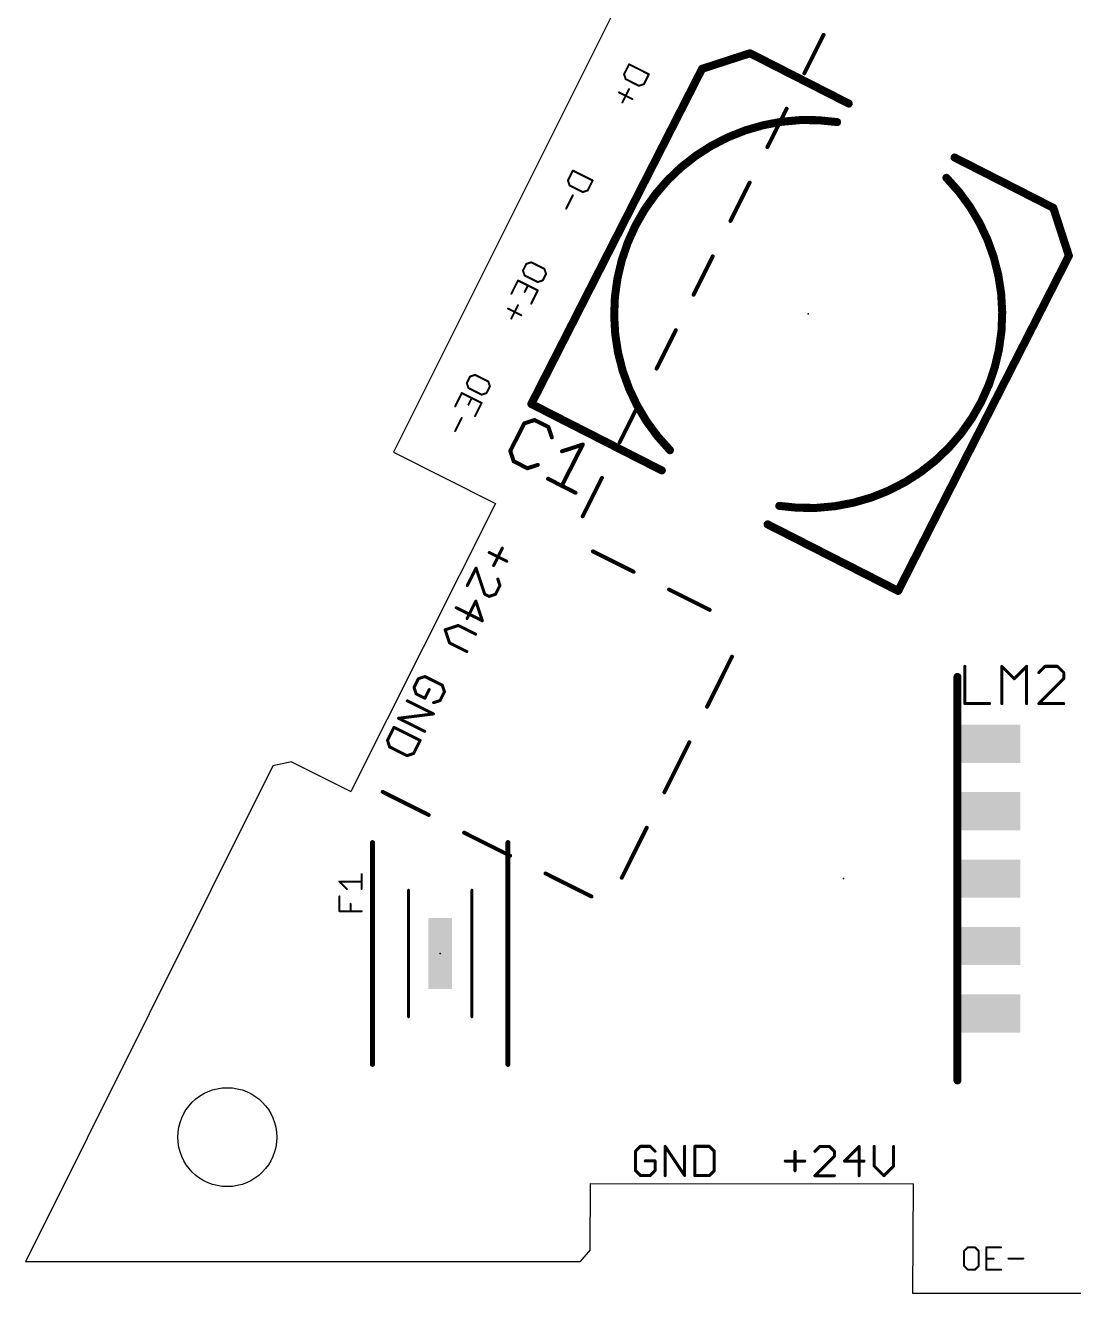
# Model space of a CAD drawing. Extents: x 0 to 87.2, y -0.8 to 54.7.
# Drawn here: x 0.03 to 26.51, y -0.78 to 31.25 of the extents above; entities that cross this region are included whole.
import ezdxf

# ---------------------------------------------------------------- set-up
doc = ezdxf.new("R2010")
doc.units = 0
for name, color, linetype in [('20', 7, 'CONTINUOUS'), ('21', 253, 'CONTINUOUS'), ('23', 7, 'CONTINUOUS'), ('25', 253, 'CONTINUOUS')]:
    doc.layers.add(name, color=color, linetype=linetype)

# ---------------------------------------------------------------- blocks, each defined once
blk = doc.blocks.new('RECT')
blk.add_solid([(-0.5, -0.5), (0.5, -0.5), (-0.5, 0.5), (0.5, 0.5)])

msp = doc.modelspace()

# ---------------------------------------------------------------- linework, layer by layer
at = {"layer": '20'}
for p, q in [((17.85, 37.525), (9.325, 20.475)), ((9.325, 20.475), (11.9, 19.175)), ((11.9, 19.175), (8.25, 11.9)), ((6.275, 12.55), (0.025, 0.025)), ((6.75, 12.65), (6.275, 12.55)), ((6.75, 12.65), (8.25, 11.9)), ((14.2972, 0.3255), (14.2985, 2.0026)), ((14.2985, 2.0026), (22.4602, 1.9962)), ((22.4449, -0.7789), (22.4602, 1.9962)), ((14.2972, 0.3255), (14.031, 0.025)), ((14.031, 0.025), (0.025, 0.025)), ((41.4513, -0.7789), (22.4449, -0.7789))]:
    msp.add_line(p, q, dxfattribs=at)
msp.add_circle((5.1267, 3.1731), 1.25, dxfattribs=at)
at = {"layer": '21'}
for points, const_width in [([(17.1206, 30.1557), (18.3311, 30.549)], 0.2032), ([(18.3311, 30.549), (20.826, 29.2778)], 0.2032), ([(12.8077, 21.6911), (17.1206, 30.1557)], 0.2032), ([(23.499, 27.9158), (25.9938, 26.6447)], 0.2032), ([(25.9938, 26.6447), (26.3871, 25.4342)], 0.2032), ([(26.3871, 25.4342), (22.0742, 16.9696)], 0.2032), ([(16.1045, 20.0113), (12.8077, 21.6911)], 0.2032), ([(22.0742, 16.9696), (18.7775, 18.6494)], 0.2032), ([(12.1847, 17.7192), (11.7452, 17.9392)], 0.0762), ([(12.075, 18.0489), (11.8549, 17.6095)], 0.0762), ([(11.1902, 17.1053), (11.4103, 17.5448)], 0.0762), ([(11.4103, 17.5448), (11.6297, 16.8852)], 0.0762), ([(12.0145, 17.1048), (11.9596, 17.2697)], 0.0762), ([(11.9044, 16.8851), (12.0145, 17.1048)], 0.0762), ([(11.4048, 16.7105), (11.1847, 16.2711)], 0.0762), ([(11.5693, 16.2159), (11.4048, 16.7105)], 0.0762), ([(11.6297, 16.8852), (11.7395, 16.8302)], 0.0762), ([(11.7395, 16.8302), (11.9044, 16.8851)], 0.0762), ([(10.9101, 16.546), (11.5693, 16.2159)], 0.0762), ([(10.9598, 16.0963), (10.63, 15.9866)], 0.0762), ([(10.63, 15.9866), (10.7397, 15.6569)], 0.0762), ([(11.3993, 15.8763), (10.9598, 16.0963)], 0.0762), ([(10.7397, 15.6569), (11.1792, 15.4368)], 0.0762), ([(9.9541, 14.7518), (9.8441, 14.5321)], 0.0762), ([(10.119, 14.8067), (9.9541, 14.7518)], 0.0762), ([(10.5584, 14.5866), (10.119, 14.8067)], 0.0762), ([(23.5722, 14.7961), (23.5722, 4.6081)], 0.2032), ([(9.8441, 14.5321), (9.8989, 14.3672)], 0.0762), ([(10.1186, 14.2572), (10.2287, 14.4769)], 0.0762), ([(10.5033, 14.202), (10.6133, 14.4217)], 0.0762), ([(10.6133, 14.4217), (10.5584, 14.5866)], 0.0762), ([(9.674, 14.1925), (10.3332, 13.8624)], 0.0762), ([(9.8989, 14.3672), (10.1186, 14.2572)], 0.0762), ([(10.3384, 14.1471), (10.5033, 14.202)], 0.0762), ([(10.3332, 13.8624), (9.4539, 13.753)], 0.0762), ([(9.4539, 13.753), (10.1131, 13.4229)], 0.0762), ([(9.3389, 13.5233), (9.1738, 13.1937)], 0.0762), ([(9.9981, 13.1932), (9.3389, 13.5233)], 0.0762), ([(9.1738, 13.1937), (9.2287, 13.0288)], 0.0762), ([(9.833, 12.8636), (9.9981, 13.1932)], 0.0762), ([(9.2287, 13.0288), (9.6682, 12.8087)], 0.0762), ([(9.6682, 12.8087), (9.833, 12.8636)], 0.0762), ([(8.7937, 5.0117), (8.7937, 10.6125)], 0.127), ([(12.2163, 10.6125), (12.2163, 5.0117)], 0.127), ([(9.705, 6.2121), (9.705, 9.4121)], 0.07), ([(11.305, 9.4121), (11.305, 6.2121)], 0.07), ([(15.5635, 2.9414), (15.4406, 2.8185)], 0.0762), ([(15.8092, 2.9414), (15.5635, 2.9414)], 0.0762), ([(15.9321, 2.8185), (15.8092, 2.9414)], 0.0762), ([(16.189, 2.2041), (16.189, 2.9414)], 0.0762), ([(16.189, 2.9414), (16.6805, 2.2041)], 0.0762), ([(16.6805, 2.2041), (16.6805, 2.9414)], 0.0762), ([(16.9375, 2.9414), (16.9375, 2.2041)], 0.0762), ([(17.3061, 2.9414), (16.9375, 2.9414)], 0.0762), ([(17.4289, 2.8185), (17.3061, 2.9414)], 0.0762), ([(20.0938, 2.9374), (19.971, 2.8145)], 0.0762), ([(20.3396, 2.9374), (20.0938, 2.9374)], 0.0762), ([(20.4624, 2.8145), (20.3396, 2.9374)], 0.0762), ([(21.088, 2.9374), (20.7194, 2.5688)], 0.0762), ([(21.088, 2.2001), (21.088, 2.9374)], 0.0762), ([(21.4678, 2.9374), (21.4678, 2.4459)], 0.0762), ([(21.9593, 2.4459), (21.9593, 2.9374)], 0.0762), ([(15.4406, 2.8185), (15.4406, 2.327)], 0.0762), ([(15.9321, 2.5728), (15.6864, 2.5728)], 0.0762), ([(15.9321, 2.327), (15.9321, 2.5728)], 0.0762), ([(17.4289, 2.327), (17.4289, 2.8185)], 0.0762), ([(19.2225, 2.5688), (19.714, 2.5688)], 0.0762), ([(19.4683, 2.8145), (19.4683, 2.323)], 0.0762), ([(19.971, 2.2001), (20.4624, 2.6916)], 0.0762), ([(20.4624, 2.6916), (20.4624, 2.8145)], 0.0762), ([(20.7194, 2.5688), (21.2109, 2.5688)], 0.0762), ([(15.4406, 2.327), (15.5635, 2.2041)], 0.0762), ([(15.8092, 2.2041), (15.9321, 2.327)], 0.0762), ([(17.3061, 2.2041), (17.4289, 2.327)], 0.0762), ([(21.4678, 2.4459), (21.7135, 2.2001)], 0.0762), ([(21.7135, 2.2001), (21.9593, 2.4459)], 0.0762), ([(15.5635, 2.2041), (15.8092, 2.2041)], 0.0762), ([(16.9375, 2.2041), (17.3061, 2.2041)], 0.0762), ([(20.4624, 2.2001), (19.971, 2.2001)], 0.0762)]:
    msp.add_lwpolyline(points, dxfattribs=dict(at, const_width=const_width))
for points, const_width in [([(18.3542, 30.5942, 1), (18.3081, 30.5037)], 0.1016), ([(18.3468, 30.5007, 1), (18.3154, 30.5973)], 0.1016), ([(17.1049, 30.204, 1), (17.1363, 30.1073)], 0.1016), ([(17.1659, 30.1326, 1), (17.0754, 30.1787)], 0.1016), ([(20.8029, 29.2325, 1), (20.849, 29.3231)], 0.1016), ([(20.5317, 28.8104, 0.7208), (16.3096, 20.5241)], 0.2032), ([(20.5241, 28.7602, 1), (20.5393, 28.8607)], 0.1016), ([(23.522, 27.9611, 1), (23.4759, 27.8706)], 0.1016), ([(19.0717, 19.1167, 0.7208), (23.2938, 27.4031)], 0.2032), ([(23.33, 27.4387, 1), (23.2576, 27.3674)], 0.1016), ([(26.0421, 26.6604, 1), (25.9455, 26.629)], 0.1016), ([(25.9707, 26.5994, 1), (26.0169, 26.6899)], 0.1016), ([(26.3388, 25.4185, 1), (26.4354, 25.4499)], 0.1016), ([(26.4324, 25.4111, 1), (26.3418, 25.4572)], 0.1016), ([(12.8308, 21.7364, 1), (12.7847, 21.6458)], 0.1016), ([(12.7625, 21.7142, 1), (12.853, 21.668)], 0.1016), ([(16.2734, 20.4884, 1), (16.3458, 20.5597)], 0.1016), ([(16.0814, 19.9661, 1), (16.1275, 20.0566)], 0.1016), ([(19.0793, 19.167, 1), (19.0642, 19.0665)], 0.1016), ([(18.8005, 18.6946, 1), (18.7544, 18.6041)], 0.1016), ([(11.7538, 17.9563, 1), (11.7367, 17.9222)], 0.0381), ([(12.092, 18.0404, 1), (12.058, 18.0575)], 0.0381), ([(11.8379, 17.618, 1), (11.872, 17.6009)], 0.0381), ([(12.1762, 17.7021, 1), (12.1932, 17.7362)], 0.0381), ([(11.4284, 17.5508, 1), (11.3922, 17.5388)], 0.0381), ([(11.4273, 17.5362, 1), (11.3933, 17.5533)], 0.0381), ([(11.9777, 17.2757, 1), (11.9415, 17.2637)], 0.0381), ([(11.1732, 17.1138, 1), (11.2072, 17.0968)], 0.0381), ([(11.9964, 17.0988, 1), (12.0325, 17.1108)], 0.0381), ([(12.0315, 17.0963, 1), (11.9974, 17.1133)], 0.0381), ([(22.0289, 16.9927, 1), (22.1195, 16.9465)], 0.1016), ([(22.0511, 16.9243, 1), (22.0973, 17.0149)], 0.1016), ([(11.4228, 16.7165, 1), (11.3867, 16.7045)], 0.0381), ([(11.4218, 16.702, 1), (11.3877, 16.7191)], 0.0381), ([(11.6382, 16.9023, 1), (11.6211, 16.8682)], 0.0381), ([(11.6116, 16.8792, 1), (11.6478, 16.8913)], 0.0381), ([(11.7335, 16.8483, 1), (11.7456, 16.8122)], 0.0381), ([(11.731, 16.8132, 1), (11.7481, 16.8473)], 0.0381), ([(11.8874, 16.8936, 1), (11.9215, 16.8765)], 0.0381), ([(11.9104, 16.867, 1), (11.8984, 16.9032)], 0.0381), ([(10.9187, 16.563, 1), (10.9016, 16.5289)], 0.0381), ([(10.6481, 15.9927, 1), (10.6119, 15.9806)], 0.0381), ([(10.624, 16.0047, 1), (10.636, 15.9686)], 0.0381), ([(10.9683, 16.1134, 1), (10.9513, 16.0793)], 0.0381), ([(10.9658, 16.0783, 1), (10.9538, 16.1144)], 0.0381), ([(11.1677, 16.2796, 1), (11.2017, 16.2625)], 0.0381), ([(11.5512, 16.2099, 1), (11.5874, 16.2219)], 0.0381), ([(11.5608, 16.1988, 1), (11.5778, 16.2329)], 0.0381), ([(11.3907, 15.8592, 1), (11.4078, 15.8933)], 0.0381), ([(10.7483, 15.6739, 1), (10.7312, 15.6398)], 0.0381), ([(10.7216, 15.6509, 1), (10.7578, 15.6629)], 0.0381), ([(11.1707, 15.4198, 1), (11.1877, 15.4538)], 0.0381), ([(9.9481, 14.7699, 1), (9.9601, 14.7337)], 0.0381), ([(9.9711, 14.7433, 1), (9.9371, 14.7603)], 0.0381), ([(10.1275, 14.8237, 1), (10.1105, 14.7896)], 0.0381), ([(10.125, 14.7886, 1), (10.113, 14.8247)], 0.0381), ([(23.623, 14.7961, 1), (23.5214, 14.7961)], 0.1016), ([(9.827, 14.5406, 1), (9.8611, 14.5235)], 0.0381), ([(9.8621, 14.5381, 1), (9.826, 14.5261)], 0.0381), ([(10.2457, 14.4684, 1), (10.2116, 14.4854)], 0.0381), ([(10.5765, 14.5926, 1), (10.5404, 14.5806)], 0.0381), ([(10.5499, 14.5696, 1), (10.567, 14.6036)], 0.0381), ([(10.5952, 14.4157, 1), (10.6314, 14.4277)], 0.0381), ([(10.6303, 14.4132, 1), (10.5963, 14.4302)], 0.0381), ([(9.6825, 14.2095, 1), (9.6655, 14.1754)], 0.0381), ([(9.9074, 14.3842, 1), (9.8904, 14.3502)], 0.0381), ([(9.8808, 14.3612, 1), (9.917, 14.3732)], 0.0381), ([(10.1016, 14.2657, 1), (10.1357, 14.2486)], 0.0381), ([(10.1101, 14.2401, 1), (10.1272, 14.2742)], 0.0381), ([(10.3324, 14.1652, 1), (10.3444, 14.1291)], 0.0381), ([(10.4862, 14.2105, 1), (10.5203, 14.1934)], 0.0381), ([(10.5093, 14.1839, 1), (10.4972, 14.2201)], 0.0381), ([(9.4625, 13.77, 1), (9.4454, 13.736)], 0.0381), ([(9.4516, 13.7719, 1), (9.4563, 13.7341)], 0.0381), ([(10.3247, 13.8453, 1), (10.3417, 13.8794)], 0.0381), ([(10.3356, 13.8435, 1), (10.3308, 13.8813)], 0.0381), ([(9.3474, 13.5403, 1), (9.3304, 13.5062)], 0.0381), ([(9.3559, 13.5147, 1), (9.3219, 13.5318)], 0.0381), ([(10.1046, 13.4059, 1), (10.1217, 13.4399)], 0.0381), ([(9.1568, 13.2022, 1), (9.1909, 13.1851)], 0.0381), ([(9.1919, 13.1997, 1), (9.1558, 13.1877)], 0.0381), ([(10.0151, 13.1846, 1), (9.9811, 13.2017)], 0.0381), ([(9.9896, 13.1761, 1), (10.0066, 13.2102)], 0.0381), ([(9.2372, 13.0458, 1), (9.2202, 13.0118)], 0.0381), ([(9.2106, 13.0228, 1), (9.2468, 13.0348)], 0.0381), ([(9.6621, 12.8268, 1), (9.6742, 12.7907)], 0.0381), ([(9.6596, 12.7917, 1), (9.6767, 12.8258)], 0.0381), ([(9.816, 12.8721, 1), (9.8501, 12.855)], 0.0381), ([(9.8391, 12.8455, 1), (9.827, 12.8817)], 0.0381), ([(8.8255, 10.6125, 1), (8.762, 10.6125)], 0.0635), ([(12.2481, 10.6125, 1), (12.1846, 10.6125)], 0.0635), ([(9.7225, 9.4121, 1), (9.6875, 9.4121)], 0.035), ([(11.3225, 9.4121, 1), (11.2875, 9.4121)], 0.035), ([(9.6875, 6.2121, 1), (9.7225, 6.2121)], 0.035), ([(11.2875, 6.2121, 1), (11.3225, 6.2121)], 0.035), ([(8.762, 5.0117, 1), (8.8255, 5.0117)], 0.0635), ([(12.1846, 5.0117, 1), (12.2481, 5.0117)], 0.0635), ([(23.5214, 4.6081, 1), (23.623, 4.6081)], 0.1016), ([(15.5635, 2.9604, 1), (15.5635, 2.9223)], 0.0381), ([(15.577, 2.9279, 1), (15.55, 2.9548)], 0.0381), ([(15.8227, 2.9548, 1), (15.7958, 2.9279)], 0.0381), ([(15.8092, 2.9223, 1), (15.8092, 2.9604)], 0.0381), ([(16.2081, 2.9414, 1), (16.17, 2.9414)], 0.0381), ([(16.2049, 2.9519, 1), (16.1732, 2.9308)], 0.0381), ([(16.6996, 2.9414, 1), (16.6615, 2.9414)], 0.0381), ([(16.9565, 2.9414, 1), (16.9184, 2.9414)], 0.0381), ([(16.9375, 2.9604, 1), (16.9375, 2.9223)], 0.0381), ([(17.3195, 2.9548, 1), (17.2926, 2.9279)], 0.0381), ([(17.3061, 2.9223, 1), (17.3061, 2.9604)], 0.0381), ([(20.0938, 2.9564, 1), (20.0938, 2.9183)], 0.0381), ([(20.1073, 2.9239, 1), (20.0803, 2.9508)], 0.0381), ([(20.353, 2.9508, 1), (20.3261, 2.9239)], 0.0381), ([(20.3396, 2.9183, 1), (20.3396, 2.9564)], 0.0381), ([(21.107, 2.9374, 1), (21.0689, 2.9374)], 0.0381), ([(21.1014, 2.9239, 1), (21.0745, 2.9508)], 0.0381), ([(21.4868, 2.9374, 1), (21.4487, 2.9374)], 0.0381), ([(21.9783, 2.9374, 1), (21.9402, 2.9374)], 0.0381), ([(15.4597, 2.8185, 1), (15.4216, 2.8185)], 0.0381), ([(15.4272, 2.832, 1), (15.4541, 2.805)], 0.0381), ([(15.6864, 2.5918, 1), (15.6864, 2.5537)], 0.0381), ([(15.9512, 2.5728, 1), (15.9131, 2.5728)], 0.0381), ([(15.9186, 2.805, 1), (15.9456, 2.832)], 0.0381), ([(15.9321, 2.5537, 1), (15.9321, 2.5918)], 0.0381), ([(17.448, 2.8185, 1), (17.4099, 2.8185)], 0.0381), ([(17.4155, 2.805, 1), (17.4424, 2.832)], 0.0381), ([(19.2225, 2.5878, 1), (19.2225, 2.5497)], 0.0381), ([(19.4873, 2.8145, 1), (19.4492, 2.8145)], 0.0381), ([(19.714, 2.5497, 1), (19.714, 2.5878)], 0.0381), ([(19.9575, 2.828, 1), (19.9844, 2.801)], 0.0381), ([(20.4815, 2.8145, 1), (20.4434, 2.8145)], 0.0381), ([(20.4434, 2.6916, 1), (20.4815, 2.6916)], 0.0381), ([(20.449, 2.801, 1), (20.4759, 2.828)], 0.0381), ([(20.4759, 2.6782, 1), (20.449, 2.7051)], 0.0381), ([(20.7194, 2.5878, 1), (20.7194, 2.5497)], 0.0381), ([(20.7059, 2.5822, 1), (20.7328, 2.5553)], 0.0381), ([(21.2109, 2.5497, 1), (21.2109, 2.5878)], 0.0381), ([(15.4541, 2.3405, 1), (15.4272, 2.3135)], 0.0381), ([(15.4216, 2.327, 1), (15.4597, 2.327)], 0.0381), ([(15.9131, 2.327, 1), (15.9512, 2.327)], 0.0381), ([(15.9456, 2.3135, 1), (15.9186, 2.3405)], 0.0381), ([(17.4099, 2.327, 1), (17.448, 2.327)], 0.0381), ([(17.4424, 2.3135, 1), (17.4155, 2.3405)], 0.0381), ([(19.4492, 2.323, 1), (19.4873, 2.323)], 0.0381), ([(21.4487, 2.4459, 1), (21.4868, 2.4459)], 0.0381), ([(21.4813, 2.4594, 1), (21.4543, 2.4324)], 0.0381), ([(21.9402, 2.4459, 1), (21.9783, 2.4459)], 0.0381), ([(21.9727, 2.4324, 1), (21.9458, 2.4594)], 0.0381), ([(15.5635, 2.2232, 1), (15.5635, 2.1851)], 0.0381), ([(15.55, 2.1907, 1), (15.577, 2.2176)], 0.0381), ([(15.7958, 2.2176, 1), (15.8227, 2.1907)], 0.0381), ([(15.8092, 2.1851, 1), (15.8092, 2.2232)], 0.0381), ([(16.17, 2.2041, 1), (16.2081, 2.2041)], 0.0381), ([(16.6615, 2.2041, 1), (16.6996, 2.2041)], 0.0381), ([(16.6647, 2.1936, 1), (16.6964, 2.2147)], 0.0381), ([(16.9184, 2.2041, 1), (16.9565, 2.2041)], 0.0381), ([(16.9375, 2.2232, 1), (16.9375, 2.1851)], 0.0381), ([(17.2926, 2.2176, 1), (17.3195, 2.1907)], 0.0381), ([(17.3061, 2.1851, 1), (17.3061, 2.2232)], 0.0381), ([(19.971, 2.2192, 1), (19.971, 2.1811)], 0.0381), ([(19.9575, 2.2136, 1), (19.9844, 2.1867)], 0.0381), ([(20.4624, 2.1811, 1), (20.4624, 2.2192)], 0.0381), ([(21.0689, 2.2001, 1), (21.107, 2.2001)], 0.0381), ([(21.7001, 2.2136, 1), (21.727, 2.1867)], 0.0381), ([(21.7001, 2.1867, 1), (21.727, 2.2136)], 0.0381)]:
    msp.add_lwpolyline(points, format="xyb", dxfattribs=dict(at, const_width=const_width))
at = {"layer": '23'}
for p in [(19.8017, 23.9636), (20.6922, 9.7021), (10.505, 7.8121)]:
    msp.add_point(p, dxfattribs=at)
at = {"layer": '25'}
for points, const_width in [([(19.7048, 30.0438), (20.1906, 31.0144)], 0.1), ([(15.2761, 30.2697), (15.1509, 30.0197)], 0.0508), ([(15.7762, 30.0193), (15.2761, 30.2697)], 0.0508), ([(15.1509, 30.0197), (15.1925, 29.8946)], 0.0508), ([(15.1925, 29.8946), (15.5259, 29.7276)], 0.0508), ([(15.5259, 29.7276), (15.651, 29.7692)], 0.0508), ([(15.651, 29.7692), (15.7762, 30.0193)], 0.0508), ([(15.358, 29.3924), (15.0246, 29.5594)], 0.0508), ([(15.2748, 29.6426), (15.1079, 29.3092)], 0.0508), ([(18.7714, 28.1789), (19.2572, 29.1495)], 0.1), ([(13.8568, 27.586), (13.7316, 27.336)], 0.0508), ([(14.3569, 27.3356), (13.8568, 27.586)], 0.0508), ([(13.7316, 27.336), (13.7732, 27.2109)], 0.0508), ([(13.7732, 27.2109), (14.1066, 27.0439)], 0.0508), ([(14.2317, 27.0855), (14.3569, 27.3356)], 0.0508), ([(17.838, 26.314), (18.3238, 27.2847)], 0.1), ([(13.8555, 26.9589), (13.6886, 26.6255)], 0.0508), ([(14.1066, 27.0439), (14.2317, 27.0855)], 0.0508), ([(16.9046, 24.4492), (17.3904, 25.4198)], 0.1), ([(12.6801, 25.228), (12.5967, 25.0613)], 0.0508), ([(12.5967, 25.0613), (12.6383, 24.9362)], 0.0508), ([(12.8052, 25.2696), (12.6801, 25.228)], 0.0508), ([(13.1386, 25.1027), (12.8052, 25.2696)], 0.0508), ([(13.0967, 24.8109), (13.1802, 24.9776)], 0.0508), ([(13.1802, 24.9776), (13.1386, 25.1027)], 0.0508), ([(12.4705, 24.8094), (12.3036, 24.4761)], 0.0508), ([(12.9706, 24.559), (12.4705, 24.8094)], 0.0508), ([(12.7206, 24.6842), (12.6371, 24.5175)], 0.0508), ([(12.6383, 24.9362), (12.9717, 24.7693)], 0.0508), ([(12.9717, 24.7693), (13.0967, 24.8109)], 0.0508), ([(12.8037, 24.2256), (12.9706, 24.559)], 0.0508), ([(12.5525, 23.9322), (12.2191, 24.0991)], 0.0508), ([(12.4692, 24.1823), (12.3023, 23.8489)], 0.0508), ([(15.9712, 22.5843), (16.457, 23.5549)], 0.1), ([(11.3859, 22.4271), (11.2609, 22.3855)], 0.0508), ([(11.7193, 22.2602), (11.3859, 22.4271)], 0.0508), ([(11.2609, 22.3855), (11.1774, 22.2188)], 0.0508), ([(11.1774, 22.2188), (11.219, 22.0938)], 0.0508), ([(11.219, 22.0938), (11.5524, 21.9268)], 0.0508), ([(11.6775, 21.9684), (11.7609, 22.1351)], 0.0508), ([(11.7609, 22.1351), (11.7193, 22.2602)], 0.0508), ([(11.0513, 21.967), (10.8843, 21.6336)], 0.0508), ([(11.5513, 21.7166), (11.0513, 21.967)], 0.0508), ([(11.3013, 21.8418), (11.2178, 21.6751)], 0.0508), ([(11.5524, 21.9268), (11.6775, 21.9684)], 0.0508), ([(11.3844, 21.3832), (11.5513, 21.7166)], 0.0508), ([(15.0379, 20.7194), (15.5237, 21.6901)], 0.1), ([(11.05, 21.3399), (10.883, 21.0065)], 0.0508), ([(12.6299, 21.2008), (12.276, 20.5061)], 0.1016), ([(12.8921, 21.2859), (12.6299, 21.2008)], 0.1016), ([(13.2394, 21.109), (12.8921, 21.2859)], 0.1016), ([(13.3245, 20.8468), (13.2394, 21.109)], 0.1016), ([(12.276, 20.5061), (12.3612, 20.244)], 0.1016), ([(14.1077, 20.6666), (13.5768, 19.6246)], 0.1016), ([(13.5834, 20.4962), (14.1077, 20.6666)], 0.1016), ([(12.3612, 20.244), (12.7085, 20.067)], 0.1016), ([(12.7085, 20.067), (12.9706, 20.1522)], 0.1016), ([(14.1045, 18.8546), (14.5903, 19.8252)], 0.1), ([(13.2294, 19.8016), (13.9241, 19.4476)], 0.1016), ([(14.3633, 17.9682), (15.3916, 17.4532)], 0.1), ([(16.2858, 17.0055), (17.3141, 16.4906)], 0.1), ([(17.2462, 14.044), (17.8773, 15.3094)], 0.1), ([(23.7579, 15.0646), (23.7579, 14.124)], 0.0762), ([(24.6934, 14.124), (24.6934, 15.0646)], 0.0762), ([(24.6934, 15.0646), (25.0069, 14.7511)], 0.0762), ([(25.0069, 14.7511), (25.3204, 15.0646)], 0.0762), ([(25.3204, 15.0646), (25.3204, 14.124)], 0.0762), ([(25.7857, 15.0646), (25.6289, 14.9079)], 0.0762), ([(26.0992, 15.0646), (25.7857, 15.0646)], 0.0762), ([(26.256, 14.9079), (26.0992, 15.0646)], 0.0762), ([(25.6289, 14.124), (26.256, 14.7511)], 0.0762), ([(26.256, 14.7511), (26.256, 14.9079)], 0.0762), ([(23.7579, 14.124), (24.3849, 14.124)], 0.0762), ([(26.256, 14.124), (25.6289, 14.124)], 0.0762), ([(16.1689, 11.8837), (16.7999, 13.1491)], 0.1), ([(9.0523, 11.8931), (10.2147, 11.311)], 0.1), ([(11.1089, 10.8633), (12.2713, 10.2812)], 0.1), ([(15.0915, 9.7235), (15.7226, 10.9888)], 0.1), ([(8.1468, 9.4413), (7.9604, 9.6278)], 0.0508), ([(7.9604, 9.6278), (8.5196, 9.6278)], 0.0508), ([(8.5196, 9.4413), (8.5196, 9.8142)], 0.0508), ([(13.1655, 9.8334), (14.3279, 9.2513)], 0.1), ([(7.9604, 8.88), (7.9604, 9.2529)], 0.0508), ([(8.24, 8.88), (8.24, 9.0665)], 0.0508), ([(8.5196, 8.88), (7.9604, 8.88)], 0.0508), ([(23.832, 0.3874), (23.7387, 0.2942)], 0.0508), ([(24.0184, 0.3874), (23.832, 0.3874)], 0.0508), ([(24.1116, 0.2942), (24.0184, 0.3874)], 0.0508), ([(24.6729, 0.3874), (24.3001, 0.3874)], 0.0508), ([(24.3001, 0.3874), (24.3001, -0.1719)], 0.0508), ([(23.7387, 0.2942), (23.7387, -0.0786)], 0.0508), ([(24.1116, -0.0786), (24.1116, 0.2942)], 0.0508), ([(24.3001, 0.1078), (24.4865, 0.1078)], 0.0508), ([(24.8614, 0.1078), (25.2342, 0.1078)], 0.0508), ([(23.7387, -0.0786), (23.832, -0.1719)], 0.0508), ([(23.832, -0.1719), (24.0184, -0.1719)], 0.0508), ([(24.0184, -0.1719), (24.1116, -0.0786)], 0.0508), ([(24.3001, -0.1719), (24.6729, -0.1719)], 0.0508)]:
    msp.add_lwpolyline(points, dxfattribs=dict(at, const_width=const_width))
for points, const_width in [([(20.2129, 31.0032, 1), (20.1682, 31.0256)], 0.05), ([(15.2818, 30.2811, 1), (15.2704, 30.2584)], 0.0254), ([(15.2874, 30.264, 1), (15.2647, 30.2754)], 0.0254), ([(15.1395, 30.0254, 1), (15.1622, 30.014)], 0.0254), ([(15.1629, 30.0237, 1), (15.1388, 30.0157)], 0.0254), ([(15.1982, 29.9059, 1), (15.1868, 29.8832)], 0.0254), ([(15.1804, 29.8906, 1), (15.2045, 29.8986)], 0.0254), ([(15.655, 29.7572, 1), (15.647, 29.7813)], 0.0254), ([(15.7875, 30.0136, 1), (15.7648, 30.025)], 0.0254), ([(15.7705, 30.0079, 1), (15.7819, 30.0306)], 0.0254), ([(19.6824, 30.055, 1), (19.7271, 30.0326)], 0.05), ([(15.0303, 29.5707, 1), (15.0189, 29.548)], 0.0254), ([(15.2862, 29.6369, 1), (15.2634, 29.6483)], 0.0254), ([(15.5219, 29.7397, 1), (15.5299, 29.7156)], 0.0254), ([(15.5202, 29.7163, 1), (15.5316, 29.739)], 0.0254), ([(15.6396, 29.7749, 1), (15.6623, 29.7636)], 0.0254), ([(15.0965, 29.3149, 1), (15.1192, 29.3035)], 0.0254), ([(15.3523, 29.3811, 1), (15.3637, 29.4038)], 0.0254), ([(19.2795, 29.1383, 1), (19.2348, 29.1607)], 0.05), ([(18.749, 28.1901, 1), (18.7937, 28.1677)], 0.05), ([(13.8625, 27.5974, 1), (13.8511, 27.5746)], 0.0254), ([(13.8682, 27.5803, 1), (13.8455, 27.5917)], 0.0254), ([(13.7202, 27.3416, 1), (13.743, 27.3303)], 0.0254), ([(13.7437, 27.34, 1), (13.7196, 27.332)], 0.0254), ([(13.7789, 27.2222, 1), (13.7675, 27.1995)], 0.0254), ([(13.7612, 27.2069, 1), (13.7853, 27.2149)], 0.0254), ([(14.3682, 27.3299, 1), (14.3455, 27.3413)], 0.0254), ([(14.3512, 27.3242, 1), (14.3626, 27.3469)], 0.0254), ([(18.3462, 27.2735, 1), (18.3014, 27.2959)], 0.05), ([(13.8669, 26.9532, 1), (13.8442, 26.9646)], 0.0254), ([(14.1026, 27.056, 1), (14.1106, 27.0319)], 0.0254), ([(14.1009, 27.0326, 1), (14.1123, 27.0553)], 0.0254), ([(14.2203, 27.0912, 1), (14.243, 27.0799)], 0.0254), ([(14.2357, 27.0735, 1), (14.2277, 27.0976)], 0.0254), ([(13.6772, 26.6312, 1), (13.6999, 26.6198)], 0.0254), ([(17.8156, 26.3252, 1), (17.8604, 26.3029)], 0.05), ([(17.4128, 25.4086, 1), (17.3681, 25.431)], 0.05), ([(12.5853, 25.067, 1), (12.608, 25.0556)], 0.0254), ([(12.6087, 25.0653, 1), (12.5846, 25.0573)], 0.0254), ([(12.6761, 25.24, 1), (12.6841, 25.2159)], 0.0254), ([(12.6915, 25.2223, 1), (12.6688, 25.2337)], 0.0254), ([(12.8109, 25.281, 1), (12.7995, 25.2582)], 0.0254), ([(12.8092, 25.2575, 1), (12.8012, 25.2817)], 0.0254), ([(13.1506, 25.1067, 1), (13.1265, 25.0986)], 0.0254), ([(13.1329, 25.0913, 1), (13.1443, 25.114)], 0.0254), ([(13.1682, 24.9736, 1), (13.1923, 24.9816)], 0.0254), ([(13.1916, 24.9719, 1), (13.1689, 24.9833)], 0.0254), ([(12.4762, 24.8208, 1), (12.4648, 24.7981)], 0.0254), ([(12.4819, 24.8038, 1), (12.4592, 24.8151)], 0.0254), ([(12.6439, 24.9476, 1), (12.6326, 24.9249)], 0.0254), ([(12.6262, 24.9322, 1), (12.6503, 24.9402)], 0.0254), ([(12.7319, 24.6785, 1), (12.7092, 24.6899)], 0.0254), ([(12.9676, 24.7813, 1), (12.9757, 24.7572)], 0.0254), ([(12.966, 24.7579, 1), (12.9773, 24.7806)], 0.0254), ([(13.0854, 24.8166, 1), (13.1081, 24.8052)], 0.0254), ([(13.1007, 24.7988, 1), (13.0927, 24.8229)], 0.0254), ([(12.2922, 24.4817, 1), (12.3149, 24.4704)], 0.0254), ([(12.6257, 24.5232, 1), (12.6484, 24.5118)], 0.0254), ([(12.982, 24.5533, 1), (12.9593, 24.5647)], 0.0254), ([(12.9649, 24.5477, 1), (12.9763, 24.5704)], 0.0254), ([(16.8823, 24.4604, 1), (16.927, 24.438)], 0.05), ([(12.2248, 24.1105, 1), (12.2134, 24.0878)], 0.0254), ([(12.4806, 24.1766, 1), (12.4579, 24.188)], 0.0254), ([(12.7923, 24.2313, 1), (12.815, 24.2199)], 0.0254), ([(12.2909, 23.8546, 1), (12.3136, 23.8433)], 0.0254), ([(12.5468, 23.9208, 1), (12.5581, 23.9435)], 0.0254), ([(16.4794, 23.5437, 1), (16.4347, 23.5661)], 0.05), ([(11.3916, 22.4385, 1), (11.3802, 22.4158)], 0.0254), ([(11.3899, 22.4151, 1), (11.3819, 22.4392)], 0.0254), ([(15.9489, 22.5955, 1), (15.9936, 22.5731)], 0.05), ([(11.1894, 22.2229, 1), (11.1653, 22.2148)], 0.0254), ([(11.166, 22.2245, 1), (11.1887, 22.2132)], 0.0254), ([(11.2247, 22.1051, 1), (11.2133, 22.0824)], 0.0254), ([(11.2069, 22.0898, 1), (11.231, 22.0978)], 0.0254), ([(11.2568, 22.3976, 1), (11.2649, 22.3735)], 0.0254), ([(11.2722, 22.3799, 1), (11.2495, 22.3912)], 0.0254), ([(11.7314, 22.2642, 1), (11.7073, 22.2562)], 0.0254), ([(11.7136, 22.2488, 1), (11.725, 22.2716)], 0.0254), ([(11.7489, 22.1311, 1), (11.773, 22.1391)], 0.0254), ([(11.7723, 22.1294, 1), (11.7496, 22.1408)], 0.0254), ([(11.0569, 21.9783, 1), (11.0456, 21.9556)], 0.0254), ([(11.0626, 21.9613, 1), (11.0399, 21.9727)], 0.0254), ([(11.3126, 21.8361, 1), (11.2899, 21.8475)], 0.0254), ([(11.5484, 21.9389, 1), (11.5564, 21.9148)], 0.0254), ([(11.5467, 21.9155, 1), (11.5581, 21.9382)], 0.0254), ([(11.6661, 21.9741, 1), (11.6888, 21.9627)], 0.0254), ([(11.6815, 21.9564, 1), (11.6734, 21.9805)], 0.0254), ([(10.8729, 21.6393, 1), (10.8957, 21.6279)], 0.0254), ([(11.2065, 21.6808, 1), (11.2292, 21.6694)], 0.0254), ([(11.5627, 21.7109, 1), (11.54, 21.7222)], 0.0254), ([(11.5456, 21.7052, 1), (11.557, 21.7279)], 0.0254), ([(15.546, 21.6789, 1), (15.5013, 21.7012)], 0.05), ([(11.0613, 21.3342, 1), (11.0386, 21.3456)], 0.0254), ([(11.373, 21.3889, 1), (11.3957, 21.3775)], 0.0254), ([(12.6221, 21.2249, 1), (12.6378, 21.1766)], 0.0508), ([(12.6526, 21.1892, 1), (12.6073, 21.2123)], 0.0508), ([(12.9036, 21.3086, 1), (12.8805, 21.2633)], 0.0508), ([(12.8999, 21.2618, 1), (12.8842, 21.3101)], 0.0508), ([(13.2635, 21.1168, 1), (13.2152, 21.1011)], 0.0508), ([(13.2278, 21.0863, 1), (13.2509, 21.1316)], 0.0508), ([(10.8717, 21.0122, 1), (10.8944, 21.0008)], 0.0254), ([(13.3004, 20.839, 1), (13.3487, 20.8547)], 0.0508), ([(12.3001, 20.514, 1), (12.2518, 20.4983)], 0.0508), ([(12.2534, 20.5177, 1), (12.2986, 20.4946)], 0.0508), ([(13.5755, 20.5204, 1), (13.5912, 20.472)], 0.0508), ([(14.1303, 20.655, 1), (14.085, 20.6781)], 0.0508), ([(14.1155, 20.6424, 1), (14.0998, 20.6907)], 0.0508), ([(15.0155, 20.7306, 1), (15.0602, 20.7082)], 0.05), ([(12.3727, 20.2666, 1), (12.3496, 20.2214)], 0.0508), ([(12.337, 20.2361, 1), (12.3853, 20.2518)], 0.0508), ([(12.9785, 20.128, 1), (12.9628, 20.1764)], 0.0508), ([(12.7006, 20.0912, 1), (12.7163, 20.0429)], 0.0508), ([(12.6969, 20.0444, 1), (12.72, 20.0897)], 0.0508), ([(14.6126, 19.814, 1), (14.5679, 19.8364)], 0.05), ([(13.241, 19.8242, 1), (13.2179, 19.7789)], 0.0508), ([(13.5541, 19.6361, 1), (13.5994, 19.6131)], 0.0508), ([(13.9125, 19.425, 1), (13.9356, 19.4703)], 0.0508), ([(14.0821, 18.8658, 1), (14.1268, 18.8434)], 0.05), ([(14.3745, 17.9905, 1), (14.3521, 17.9458)], 0.05), ([(15.3804, 17.4309, 1), (15.4028, 17.4756)], 0.05), ([(16.297, 17.0278, 1), (16.2746, 16.9831)], 0.05), ([(17.3029, 16.4682, 1), (17.3252, 16.5129)], 0.05), ([(17.8997, 15.2982, 1), (17.8549, 15.3205)], 0.05), ([(23.7769, 15.0646, 1), (23.7388, 15.0646)], 0.0381), ([(24.7124, 15.0646, 1), (24.6743, 15.0646)], 0.0381), ([(24.7068, 15.0781, 1), (24.6799, 15.0511)], 0.0381), ([(25.3395, 15.0646, 1), (25.3014, 15.0646)], 0.0381), ([(25.3339, 15.0511, 1), (25.307, 15.0781)], 0.0381), ([(25.7857, 15.0837, 1), (25.7857, 15.0456)], 0.0381), ([(25.7991, 15.0511, 1), (25.7722, 15.0781)], 0.0381), ([(26.1127, 15.0781, 1), (26.0857, 15.0511)], 0.0381), ([(26.0992, 15.0456, 1), (26.0992, 15.0837)], 0.0381), ([(24.9934, 14.7646, 1), (25.0204, 14.7376)], 0.0381), ([(24.9934, 14.7376, 1), (25.0204, 14.7646)], 0.0381), ([(25.6154, 14.9213, 1), (25.6424, 14.8944)], 0.0381), ([(26.275, 14.9079, 1), (26.2369, 14.9079)], 0.0381), ([(26.2369, 14.7511, 1), (26.275, 14.7511)], 0.0381), ([(26.2425, 14.8944, 1), (26.2694, 14.9213)], 0.0381), ([(26.2694, 14.7376, 1), (26.2425, 14.7646)], 0.0381), ([(23.7579, 14.1431, 1), (23.7579, 14.105)], 0.0381), ([(23.7388, 14.124, 1), (23.7769, 14.124)], 0.0381), ([(24.3849, 14.105, 1), (24.3849, 14.1431)], 0.0381), ([(24.6743, 14.124, 1), (24.7124, 14.124)], 0.0381), ([(25.3014, 14.124, 1), (25.3395, 14.124)], 0.0381), ([(25.6289, 14.1431, 1), (25.6289, 14.105)], 0.0381), ([(25.6154, 14.1375, 1), (25.6424, 14.1105)], 0.0381), ([(26.256, 14.105, 1), (26.256, 14.1431)], 0.0381), ([(17.2238, 14.0551, 1), (17.2686, 14.0328)], 0.05), ([(16.8223, 13.1379, 1), (16.7776, 13.1603)], 0.05), ([(9.0635, 11.9155, 1), (9.0411, 11.8708)], 0.05), ([(16.1465, 11.8949, 1), (16.1912, 11.8726)], 0.05), ([(10.2035, 11.2887, 1), (10.2259, 11.3334)], 0.05), ([(11.1201, 10.8856, 1), (11.0977, 10.8409)], 0.05), ([(15.7449, 10.9777, 1), (15.7002, 11)], 0.05), ([(12.2601, 10.2588, 1), (12.2825, 10.3035)], 0.05), ([(7.9693, 9.6368, 1), (7.9514, 9.6188)], 0.0254), ([(7.9604, 9.6405, 1), (7.9604, 9.6151)], 0.0254), ([(8.5323, 9.8142, 1), (8.5069, 9.8142)], 0.0254), ([(8.5196, 9.6151, 1), (8.5196, 9.6405)], 0.0254), ([(13.1766, 9.8558, 1), (13.1543, 9.8111)], 0.05), ([(15.0691, 9.7346, 1), (15.1139, 9.7123)], 0.05), ([(8.1378, 9.4324, 1), (8.1558, 9.4503)], 0.0254), ([(8.5069, 9.4413, 1), (8.5323, 9.4413)], 0.0254), ([(14.3167, 9.229, 1), (14.339, 9.2737)], 0.05), ([(7.9731, 9.2529, 1), (7.9477, 9.2529)], 0.0254), ([(8.2527, 9.0665, 1), (8.2273, 9.0665)], 0.0254), ([(7.9604, 8.8927, 1), (7.9604, 8.8673)], 0.0254), ([(7.9477, 8.88, 1), (7.9731, 8.88)], 0.0254), ([(8.2273, 8.88, 1), (8.2527, 8.88)], 0.0254), ([(8.5196, 8.8673, 1), (8.5196, 8.8927)], 0.0254), ([(23.832, 0.4001, 1), (23.832, 0.3747)], 0.0254), ([(23.8409, 0.3784, 1), (23.823, 0.3964)], 0.0254), ([(24.0274, 0.3964, 1), (24.0094, 0.3784)], 0.0254), ([(24.0184, 0.3747, 1), (24.0184, 0.4001)], 0.0254), ([(24.3001, 0.4001, 1), (24.3001, 0.3747)], 0.0254), ([(24.3128, 0.3874, 1), (24.2874, 0.3874)], 0.0254), ([(24.6729, 0.3747, 1), (24.6729, 0.4001)], 0.0254), ([(23.7514, 0.2942, 1), (23.726, 0.2942)], 0.0254), ([(23.7298, 0.3032, 1), (23.7477, 0.2852)], 0.0254), ([(24.1243, 0.2942, 1), (24.0989, 0.2942)], 0.0254), ([(24.1026, 0.2852, 1), (24.1206, 0.3032)], 0.0254), ([(24.3001, 0.1205, 1), (24.3001, 0.0951)], 0.0254), ([(24.4865, 0.0951, 1), (24.4865, 0.1205)], 0.0254), ([(24.8614, 0.1205, 1), (24.8614, 0.0951)], 0.0254), ([(25.2342, 0.0951, 1), (25.2342, 0.1205)], 0.0254), ([(23.726, -0.0786, 1), (23.7514, -0.0786)], 0.0254), ([(23.7477, -0.0697, 1), (23.7298, -0.0876)], 0.0254), ([(23.832, -0.1592, 1), (23.832, -0.1846)], 0.0254), ([(23.823, -0.1808, 1), (23.8409, -0.1629)], 0.0254), ([(24.0094, -0.1629, 1), (24.0274, -0.1808)], 0.0254), ([(24.0184, -0.1846, 1), (24.0184, -0.1592)], 0.0254), ([(24.0989, -0.0786, 1), (24.1243, -0.0786)], 0.0254), ([(24.1206, -0.0876, 1), (24.1026, -0.0697)], 0.0254), ([(24.3001, -0.1592, 1), (24.3001, -0.1846)], 0.0254), ([(24.2874, -0.1719, 1), (24.3128, -0.1719)], 0.0254), ([(24.6729, -0.1846, 1), (24.6729, -0.1592)], 0.0254)]:
    msp.add_lwpolyline(points, format="xyb", dxfattribs=dict(at, const_width=const_width))

# ---------------------------------------------------------------- block references
at = {"layer": '21', "rotation": 90}
for p, xscale, yscale in [((24.3244, 13.1057), 0.9652, 1.6764), ((24.3244, 11.4039), 0.9652, 1.6764), ((24.3244, 9.7021), 0.9652, 1.6764), ((10.505, 7.8121), 1.8, 0.6), ((24.3244, 8.0003), 0.9652, 1.6764), ((10.505, 7.7621), 1.1, 0.6), ((24.3244, 6.2985), 0.9652, 1.6764)]:
    msp.add_blockref('RECT', p, dxfattribs=dict(at, xscale=xscale, yscale=yscale))

doc.saveas('drawing.dxf')
